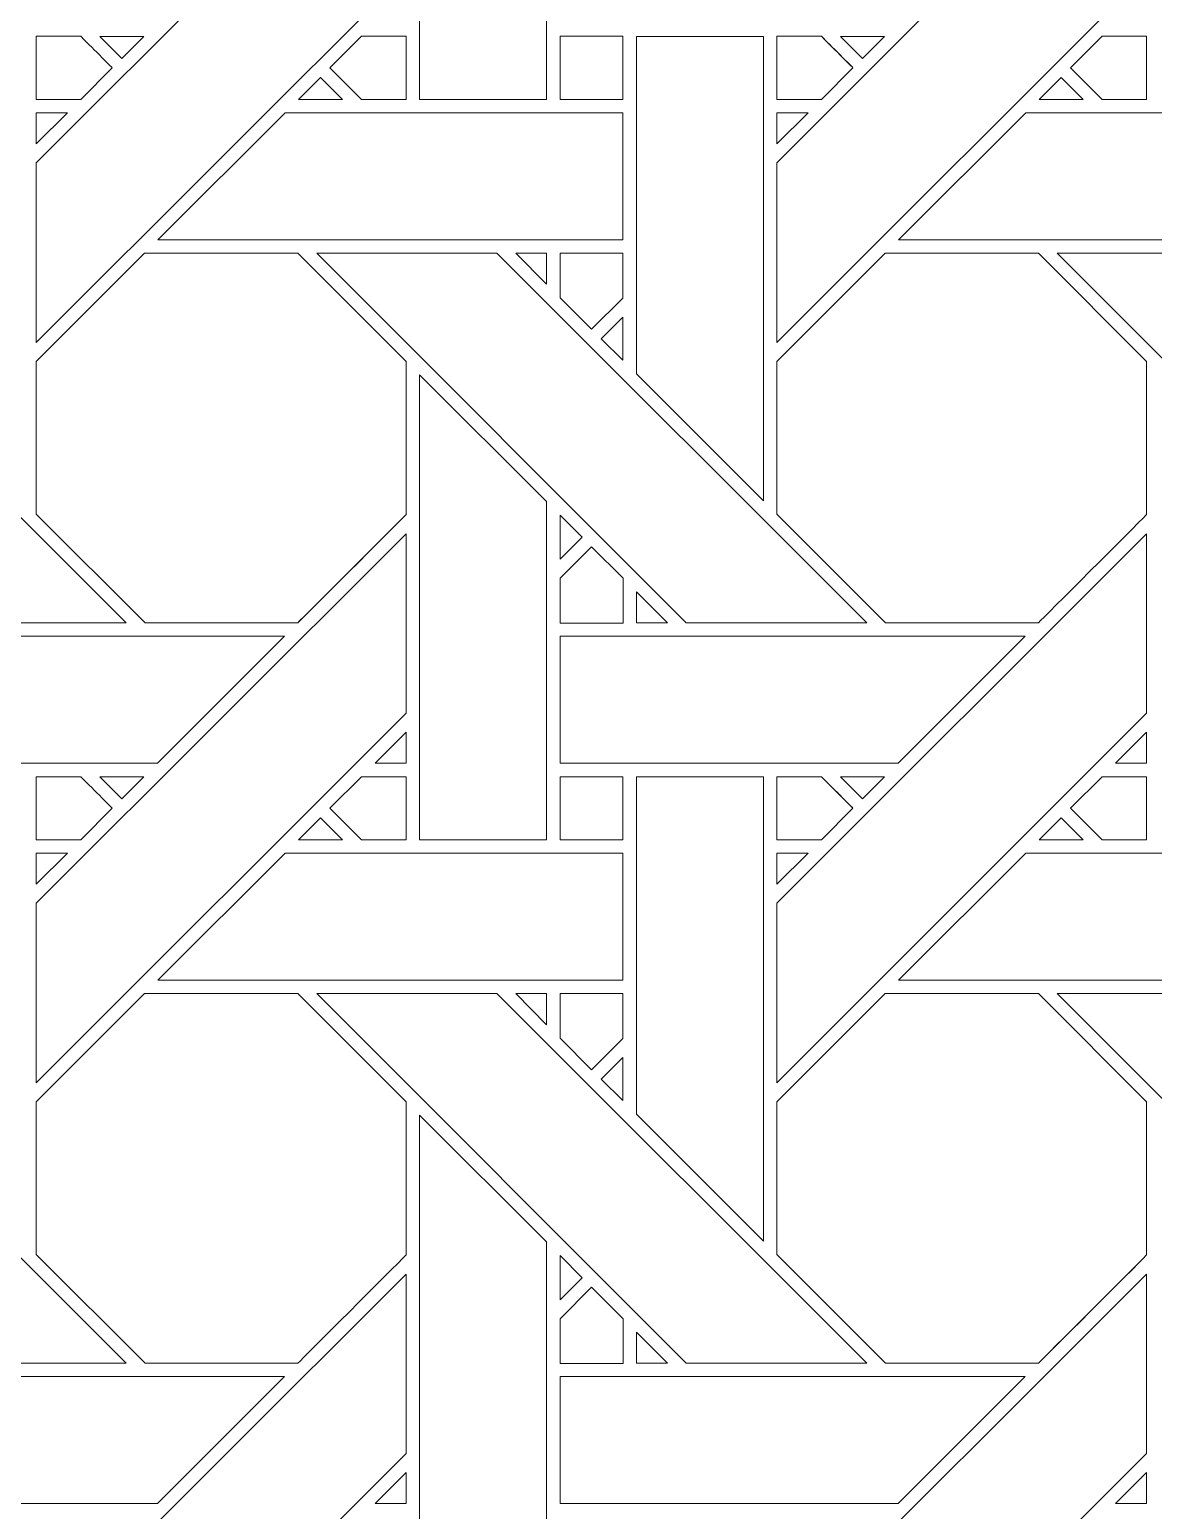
# Model space of a CAD drawing. Header units: inches. Extents: x 7.38 to 17.38, y 5.09 to 13.09.
# Drawn here: x 13.561 to 15, y 9.144 to 11.041 of the extents above; entities that cross this region are included whole.
import ezdxf

# ---------------------------------------------------------------- set-up
doc = ezdxf.new("R2010")
doc.units = ezdxf.units.IN
doc.header["$MEASUREMENT"] = 0
doc.layers.add('Design', color=7, linetype='Continuous', lineweight=0)

msp = doc.modelspace()

# ---------------------------------------------------------------- linework, layer by layer
at = {"layer": 'Design'}
for points, knots in [([(7.3829, 13.0948), (7.3829, 13.0948), (7.3829, 5.0948), (7.3829, 5.0948), (7.3829, 5.0948), (17.3829, 5.0948), (17.3829, 5.0948), (17.3829, 5.0948), (17.3829, 13.0948), (17.3829, 13.0948), (17.3829, 13.0948), (7.3829, 13.0948), (7.3829, 13.0948)], [0, 0, 0, 0, 1, 1, 1, 2, 2, 2, 3, 3, 3, 4, 4, 4, 4]), ([(7.8596, 12.6686), (7.8596, 12.6686), (7.8596, 5.5209), (7.8596, 5.5209), (7.8596, 5.5209), (16.9061, 5.5209), (16.9061, 5.5209), (16.9061, 5.5209), (16.9061, 12.6686), (16.9061, 12.6686), (16.9061, 12.6686), (7.8596, 12.6686), (7.8596, 12.6686)], [0, 0, 0, 0, 1, 1, 1, 2, 2, 2, 3, 3, 3, 4, 4, 4, 4]), ([(14.0599, 10.9519), (14.0599, 10.9519), (14.0599, 11.5477), (14.0599, 11.5477), (14.0599, 11.5477), (14.2227, 11.3856), (14.2227, 11.3856), (14.2227, 11.3856), (14.2227, 10.9519), (14.2227, 10.9519), (14.2227, 10.9519), (14.0599, 10.9519), (14.0599, 10.9519)], [0, 0, 0, 0, 1, 1, 1, 2, 2, 2, 3, 3, 3, 4, 4, 4, 4]), ([(14.0428, 11.1141), (14.0428, 11.1141), (13.5691, 10.6404), (13.5691, 10.6404), (13.5691, 10.6404), (13.5691, 10.8705), (13.5691, 10.8705), (13.5691, 10.8705), (14.0428, 11.3441), (14.0428, 11.3441), (14.0428, 11.3441), (14.0428, 11.1141), (14.0428, 11.1141)], [0, 0, 0, 0, 1, 1, 1, 2, 2, 2, 3, 3, 3, 4, 4, 4, 4]), ([(14.9915, 11.1141), (14.9915, 11.1141), (14.5179, 10.6404), (14.5179, 10.6404), (14.5179, 10.6404), (14.5179, 10.8705), (14.5179, 10.8705), (14.5179, 10.8705), (14.9915, 11.3441), (14.9915, 11.3441), (14.9915, 11.3441), (14.9915, 11.1141), (14.9915, 11.1141)], [0, 0, 0, 0, 1, 1, 1, 2, 2, 2, 3, 3, 3, 4, 4, 4, 4]), ([(13.6262, 11.0327), (13.6313, 11.0276), (13.6621, 10.9967), (13.6665, 10.9923), (13.6665, 10.9923), (13.6261, 10.9519), (13.6261, 10.9519), (13.6261, 10.9519), (13.5691, 10.9519), (13.5691, 10.9519), (13.5691, 10.9519), (13.5691, 11.0327), (13.5691, 11.0327), (13.5691, 11.0327), (13.6262, 11.0327), (13.6262, 11.0327)], [0, 0, 0, 0, 1, 1, 1, 2, 2, 2, 3, 3, 3, 4, 4, 4, 5, 5, 5, 5]), ([(13.6665, 10.9923), (13.6665, 10.9923), (13.6261, 10.9519), (13.6261, 10.9519), (13.6261, 10.9519), (13.5691, 10.9519), (13.5691, 10.9519), (13.5691, 10.9519), (13.5691, 11.0327), (13.5691, 11.0327), (13.5691, 11.0327), (13.6262, 11.0327), (13.6262, 11.0327), (13.6313, 11.0276), (13.6621, 10.9967), (13.6665, 10.9923)], [0, 0, 0, 0, 1, 1, 1, 2, 2, 2, 3, 3, 3, 4, 4, 4, 5, 5, 5, 5]), ([(13.6505, 11.0326), (13.6505, 11.0326), (13.707, 11.0326), (13.707, 11.0326), (13.707, 11.0326), (13.6787, 11.0045), (13.6787, 11.0045), (13.6787, 11.0045), (13.6505, 11.0326), (13.6505, 11.0326)], [0, 0, 0, 0, 1, 1, 1, 2, 2, 2, 3, 3, 3, 3]), ([(13.9857, 10.9519), (13.9857, 10.9519), (13.9453, 10.9923), (13.9453, 10.9923), (13.9453, 10.9923), (13.9858, 11.0327), (13.9858, 11.0327), (13.9858, 11.0327), (14.0428, 11.0327), (14.0428, 11.0327), (14.0428, 11.0327), (14.0428, 10.9519), (14.0428, 10.9519), (14.0428, 10.9519), (13.9857, 10.9519), (13.9857, 10.9519)], [0, 0, 0, 0, 1, 1, 1, 2, 2, 2, 3, 3, 3, 4, 4, 4, 5, 5, 5, 5]), ([(14.0428, 10.9519), (14.0428, 10.9519), (13.9857, 10.9519), (13.9857, 10.9519), (13.9857, 10.9519), (13.9453, 10.9923), (13.9453, 10.9923), (13.9453, 10.9923), (13.9858, 11.0327), (13.9858, 11.0327), (13.9858, 11.0327), (14.0428, 11.0327), (14.0428, 11.0327), (14.0428, 11.0327), (14.0428, 10.9519), (14.0428, 10.9519)], [0, 0, 0, 0, 1, 1, 1, 2, 2, 2, 3, 3, 3, 4, 4, 4, 5, 5, 5, 5]), ([(14.24, 11.0327), (14.24, 11.0327), (14.3203, 11.0327), (14.3203, 11.0327), (14.3203, 11.0327), (14.3203, 10.9519), (14.3203, 10.9519), (14.3203, 10.9519), (14.24, 10.9519), (14.24, 10.9519), (14.24, 10.9519), (14.24, 11.0327), (14.24, 11.0327)], [0, 0, 0, 0, 1, 1, 1, 2, 2, 2, 3, 3, 3, 4, 4, 4, 4]), ([(14.24, 10.9519), (14.24, 10.9519), (14.24, 11.0327), (14.24, 11.0327), (14.24, 11.0327), (14.3203, 11.0327), (14.3203, 11.0327), (14.3203, 11.0327), (14.3203, 10.9519), (14.3203, 10.9519), (14.3203, 10.9519), (14.24, 10.9519), (14.24, 10.9519)], [0, 0, 0, 0, 1, 1, 1, 2, 2, 2, 3, 3, 3, 4, 4, 4, 4]), ([(14.3378, 10.6004), (14.3378, 10.6004), (14.3378, 11.0326), (14.3378, 11.0326), (14.3378, 11.0326), (14.5007, 11.0326), (14.5007, 11.0326), (14.5007, 11.0326), (14.5007, 10.4375), (14.5007, 10.4375), (14.5007, 10.4375), (14.3378, 10.6004), (14.3378, 10.6004)], [0, 0, 0, 0, 1, 1, 1, 2, 2, 2, 3, 3, 3, 4, 4, 4, 4]), ([(14.5749, 11.0327), (14.5801, 11.0276), (14.6108, 10.9967), (14.6153, 10.9923), (14.6153, 10.9923), (14.5748, 10.9519), (14.5748, 10.9519), (14.5748, 10.9519), (14.5179, 10.9519), (14.5179, 10.9519), (14.5179, 10.9519), (14.5179, 11.0327), (14.5179, 11.0327), (14.5179, 11.0327), (14.5749, 11.0327), (14.5749, 11.0327)], [0, 0, 0, 0, 1, 1, 1, 2, 2, 2, 3, 3, 3, 4, 4, 4, 5, 5, 5, 5]), ([(14.6153, 10.9923), (14.6153, 10.9923), (14.5748, 10.9519), (14.5748, 10.9519), (14.5748, 10.9519), (14.5179, 10.9519), (14.5179, 10.9519), (14.5179, 10.9519), (14.5179, 11.0327), (14.5179, 11.0327), (14.5179, 11.0327), (14.5749, 11.0327), (14.5749, 11.0327), (14.58, 11.0277), (14.6107, 10.9969), (14.6153, 10.9923)], [0, 0, 0, 0, 1, 1, 1, 2, 2, 2, 3, 3, 3, 4, 4, 4, 5, 5, 5, 5]), ([(14.5993, 11.0326), (14.5993, 11.0326), (14.6557, 11.0326), (14.6557, 11.0326), (14.6557, 11.0326), (14.6275, 11.0045), (14.6275, 11.0045), (14.6275, 11.0045), (14.5993, 11.0326), (14.5993, 11.0326)], [0, 0, 0, 0, 1, 1, 1, 2, 2, 2, 3, 3, 3, 3]), ([(14.9344, 10.9519), (14.9344, 10.9519), (14.8941, 10.9923), (14.8941, 10.9923), (14.8941, 10.9923), (14.9345, 11.0327), (14.9345, 11.0327), (14.9345, 11.0327), (14.9915, 11.0327), (14.9915, 11.0327), (14.9915, 11.0327), (14.9915, 10.9519), (14.9915, 10.9519), (14.9915, 10.9519), (14.9344, 10.9519), (14.9344, 10.9519)], [0, 0, 0, 0, 1, 1, 1, 2, 2, 2, 3, 3, 3, 4, 4, 4, 5, 5, 5, 5]), ([(14.9915, 10.9519), (14.9915, 10.9519), (14.9344, 10.9519), (14.9344, 10.9519), (14.9344, 10.9519), (14.8941, 10.9923), (14.8941, 10.9923), (14.8941, 10.9923), (14.9345, 11.0327), (14.9345, 11.0327), (14.9345, 11.0327), (14.9915, 11.0327), (14.9915, 11.0327), (14.9915, 11.0327), (14.9915, 10.9519), (14.9915, 10.9519)], [0, 0, 0, 0, 1, 1, 1, 2, 2, 2, 3, 3, 3, 4, 4, 4, 5, 5, 5, 5]), ([(13.905, 10.9519), (13.905, 10.9519), (13.9332, 10.9801), (13.9332, 10.9801), (13.9332, 10.9801), (13.9615, 10.9519), (13.9615, 10.9519), (13.9615, 10.9519), (13.905, 10.9519), (13.905, 10.9519)], [0, 0, 0, 0, 1, 1, 1, 2, 2, 2, 3, 3, 3, 3]), ([(14.8537, 10.9519), (14.8537, 10.9519), (14.8819, 10.9801), (14.8819, 10.9801), (14.8819, 10.9801), (14.9102, 10.9519), (14.9102, 10.9519), (14.9102, 10.9519), (14.8537, 10.9519), (14.8537, 10.9519)], [0, 0, 0, 0, 1, 1, 1, 2, 2, 2, 3, 3, 3, 3]), ([(13.609, 10.9347), (13.609, 10.9347), (13.5691, 10.8949), (13.5691, 10.8949), (13.5691, 10.8949), (13.5691, 10.9347), (13.5691, 10.9347), (13.5691, 10.9347), (13.609, 10.9347), (13.609, 10.9347)], [0, 0, 0, 0, 1, 1, 1, 2, 2, 2, 3, 3, 3, 3]), ([(14.3203, 10.9347), (14.3203, 10.9347), (14.3203, 10.7719), (14.3203, 10.7719), (14.3203, 10.7719), (13.725, 10.7719), (13.725, 10.7719), (13.725, 10.7719), (13.8878, 10.9347), (13.8878, 10.9347), (13.8878, 10.9347), (14.3203, 10.9347), (14.3203, 10.9347)], [0, 0, 0, 0, 1, 1, 1, 2, 2, 2, 3, 3, 3, 4, 4, 4, 4]), ([(14.5577, 10.9347), (14.5577, 10.9347), (14.5179, 10.8949), (14.5179, 10.8949), (14.5179, 10.8949), (14.5179, 10.9347), (14.5179, 10.9347), (14.5179, 10.9347), (14.5577, 10.9347), (14.5577, 10.9347)], [0, 0, 0, 0, 1, 1, 1, 2, 2, 2, 3, 3, 3, 3]), ([(15.269, 10.9347), (15.269, 10.9347), (15.269, 10.7719), (15.269, 10.7719), (15.269, 10.7719), (14.6737, 10.7719), (14.6737, 10.7719), (14.6737, 10.7719), (14.8365, 10.9347), (14.8365, 10.9347), (14.8365, 10.9347), (15.269, 10.9347), (15.269, 10.9347)], [0, 0, 0, 0, 1, 1, 1, 2, 2, 2, 3, 3, 3, 4, 4, 4, 4]), ([(13.6841, 10.2811), (13.6841, 10.2811), (13.4531, 10.2811), (13.4531, 10.2811), (13.4531, 10.2811), (12.9795, 10.7548), (12.9795, 10.7548), (12.9795, 10.7548), (13.2105, 10.7548), (13.2105, 10.7548), (13.2105, 10.7548), (13.6841, 10.2811), (13.6841, 10.2811)], [0, 0, 0, 0, 1, 1, 1, 2, 2, 2, 3, 3, 3, 4, 4, 4, 4]), ([(13.7078, 10.7548), (13.7078, 10.7548), (13.904, 10.7548), (13.904, 10.7548), (13.904, 10.7548), (14.0428, 10.6161), (14.0428, 10.6161), (14.0428, 10.6161), (14.0428, 10.4199), (14.0428, 10.4199), (14.025, 10.4019), (13.9131, 10.2902), (13.9041, 10.2812), (13.9041, 10.2812), (13.7084, 10.2812), (13.7084, 10.2812), (13.7084, 10.2812), (13.5691, 10.4204), (13.5691, 10.4204), (13.5691, 10.4204), (13.5691, 10.6161), (13.5691, 10.6161), (13.5691, 10.6161), (13.7078, 10.7548), (13.7078, 10.7548)], [0, 0, 0, 0, 1, 1, 1, 2, 2, 2, 3, 3, 3, 4, 4, 4, 5, 5, 5, 6, 6, 6, 7, 7, 7, 8, 8, 8, 8]), ([(14.0428, 10.6161), (14.0428, 10.6161), (14.0428, 10.4199), (14.0428, 10.4199), (14.0246, 10.4015), (13.9128, 10.2899), (13.9041, 10.2812), (13.9041, 10.2812), (13.7084, 10.2812), (13.7084, 10.2812), (13.7084, 10.2812), (13.5691, 10.4204), (13.5691, 10.4204), (13.5691, 10.4204), (13.5691, 10.6161), (13.5691, 10.6161), (13.5691, 10.6161), (13.7078, 10.7548), (13.7078, 10.7548), (13.7078, 10.7548), (13.904, 10.7548), (13.904, 10.7548), (13.904, 10.7548), (14.0428, 10.6161), (14.0428, 10.6161)], [0, 0, 0, 0, 1, 1, 1, 2, 2, 2, 3, 3, 3, 4, 4, 4, 5, 5, 5, 6, 6, 6, 7, 7, 7, 8, 8, 8, 8]), ([(14.6329, 10.2811), (14.6329, 10.2811), (14.4018, 10.2811), (14.4018, 10.2811), (14.4018, 10.2811), (13.9283, 10.7548), (13.9283, 10.7548), (13.9283, 10.7548), (14.1592, 10.7548), (14.1592, 10.7548), (14.1592, 10.7548), (14.6329, 10.2811), (14.6329, 10.2811)], [0, 0, 0, 0, 1, 1, 1, 2, 2, 2, 3, 3, 3, 4, 4, 4, 4]), ([(14.1833, 10.7548), (14.1833, 10.7548), (14.2228, 10.7548), (14.2228, 10.7548), (14.2228, 10.7548), (14.2228, 10.715), (14.2228, 10.715), (14.2228, 10.715), (14.1833, 10.7548), (14.1833, 10.7548)], [0, 0, 0, 0, 1, 1, 1, 2, 2, 2, 3, 3, 3, 3]), ([(14.3203, 10.7548), (14.3203, 10.7548), (14.3203, 10.6972), (14.3203, 10.6972), (14.3203, 10.6972), (14.2803, 10.6573), (14.2803, 10.6573), (14.2803, 10.6573), (14.24, 10.6976), (14.24, 10.6976), (14.24, 10.6976), (14.24, 10.7548), (14.24, 10.7548), (14.24, 10.7548), (14.3203, 10.7548), (14.3203, 10.7548)], [0, 0, 0, 0, 1, 1, 1, 2, 2, 2, 3, 3, 3, 4, 4, 4, 5, 5, 5, 5]), ([(14.2803, 10.6573), (14.2803, 10.6573), (14.24, 10.6976), (14.24, 10.6976), (14.24, 10.6976), (14.24, 10.7548), (14.24, 10.7548), (14.24, 10.7548), (14.3203, 10.7548), (14.3203, 10.7548), (14.3203, 10.7548), (14.3203, 10.6972), (14.3203, 10.6972), (14.3203, 10.6972), (14.2803, 10.6573), (14.2803, 10.6573)], [0, 0, 0, 0, 1, 1, 1, 2, 2, 2, 3, 3, 3, 4, 4, 4, 5, 5, 5, 5]), ([(14.6566, 10.7548), (14.6566, 10.7548), (14.8528, 10.7548), (14.8528, 10.7548), (14.8528, 10.7548), (14.9915, 10.6161), (14.9915, 10.6161), (14.9915, 10.6161), (14.9915, 10.4199), (14.9915, 10.4199), (14.9737, 10.4019), (14.8618, 10.2902), (14.8528, 10.2812), (14.8528, 10.2812), (14.6571, 10.2812), (14.6571, 10.2812), (14.6571, 10.2812), (14.5179, 10.4204), (14.5179, 10.4204), (14.5179, 10.4204), (14.5179, 10.6161), (14.5179, 10.6161), (14.5179, 10.6161), (14.6566, 10.7548), (14.6566, 10.7548)], [0, 0, 0, 0, 1, 1, 1, 2, 2, 2, 3, 3, 3, 4, 4, 4, 5, 5, 5, 6, 6, 6, 7, 7, 7, 8, 8, 8, 8]), ([(14.9915, 10.4199), (14.9737, 10.4019), (14.8618, 10.2902), (14.8528, 10.2812), (14.8528, 10.2812), (14.6571, 10.2812), (14.6571, 10.2812), (14.6571, 10.2812), (14.5179, 10.4204), (14.5179, 10.4204), (14.5179, 10.4204), (14.5179, 10.6161), (14.5179, 10.6161), (14.5179, 10.6161), (14.6566, 10.7548), (14.6566, 10.7548), (14.6566, 10.7548), (14.8528, 10.7548), (14.8528, 10.7548), (14.8528, 10.7548), (14.9915, 10.6161), (14.9915, 10.6161), (14.9915, 10.6161), (14.9915, 10.4199), (14.9915, 10.4199)], [0, 0, 0, 0, 1, 1, 1, 2, 2, 2, 3, 3, 3, 4, 4, 4, 5, 5, 5, 6, 6, 6, 7, 7, 7, 8, 8, 8, 8]), ([(15.3506, 10.2811), (15.3506, 10.2811), (14.877, 10.7548), (14.877, 10.7548), (14.877, 10.7548), (15.1079, 10.7548), (15.1079, 10.7548), (15.1079, 10.7548), (15.5816, 10.2811), (15.5816, 10.2811), (15.5816, 10.2811), (15.3506, 10.2811), (15.3506, 10.2811)], [0, 0, 0, 0, 1, 1, 1, 2, 2, 2, 3, 3, 3, 4, 4, 4, 4]), ([(14.3203, 10.6729), (14.3203, 10.6729), (14.3203, 10.6178), (14.3203, 10.6178), (14.3203, 10.6178), (14.2925, 10.6452), (14.2925, 10.6452), (14.2925, 10.6452), (14.3203, 10.6729), (14.3203, 10.6729)], [0, 0, 0, 0, 1, 1, 1, 2, 2, 2, 3, 3, 3, 3]), ([(14.0599, 10.0031), (14.0599, 10.0031), (14.0599, 10.599), (14.0599, 10.599), (14.0599, 10.599), (14.2227, 10.4368), (14.2227, 10.4368), (14.2227, 10.4368), (14.2227, 10.0031), (14.2227, 10.0031), (14.2227, 10.0031), (14.0599, 10.0031), (14.0599, 10.0031)], [0, 0, 0, 0, 1, 1, 1, 2, 2, 2, 3, 3, 3, 4, 4, 4, 4]), ([(14.24, 10.3626), (14.24, 10.3626), (14.24, 10.4193), (14.24, 10.4193), (14.24, 10.4193), (14.2682, 10.3908), (14.2682, 10.3908), (14.2682, 10.3908), (14.24, 10.3626), (14.24, 10.3626)], [0, 0, 0, 0, 1, 1, 1, 2, 2, 2, 3, 3, 3, 3]), ([(14.0428, 10.1654), (14.0428, 10.1654), (13.5691, 9.6917), (13.5691, 9.6917), (13.5691, 9.6917), (13.5691, 9.9218), (13.5691, 9.9218), (13.5691, 9.9218), (14.0428, 10.3954), (14.0428, 10.3954), (14.0428, 10.3954), (14.0428, 10.1654), (14.0428, 10.1654)], [0, 0, 0, 0, 1, 1, 1, 2, 2, 2, 3, 3, 3, 4, 4, 4, 4]), ([(14.5179, 9.6917), (14.5179, 9.6917), (14.5179, 9.9218), (14.5179, 9.9218), (14.5179, 9.9218), (14.9915, 10.3954), (14.9915, 10.3954), (14.9915, 10.3954), (14.9915, 10.1654), (14.9915, 10.1654), (14.9915, 10.1654), (14.5179, 9.6917), (14.5179, 9.6917)], [0, 0, 0, 0, 1, 1, 1, 2, 2, 2, 3, 3, 3, 4, 4, 4, 4]), ([(14.24, 10.2809), (14.24, 10.2809), (14.24, 10.3382), (14.24, 10.3382), (14.24, 10.3382), (14.2803, 10.3785), (14.2803, 10.3785), (14.2803, 10.3785), (14.3207, 10.3382), (14.3207, 10.3382), (14.3207, 10.3382), (14.3207, 10.2809), (14.3207, 10.2809), (14.3207, 10.2809), (14.24, 10.2809), (14.24, 10.2809)], [0, 0, 0, 0, 1, 1, 1, 2, 2, 2, 3, 3, 3, 4, 4, 4, 5, 5, 5, 5]), ([(14.2803, 10.3785), (14.2803, 10.3785), (14.3207, 10.3382), (14.3207, 10.3382), (14.3207, 10.3382), (14.3207, 10.2809), (14.3207, 10.2809), (14.3207, 10.2809), (14.24, 10.2809), (14.24, 10.2809), (14.24, 10.2809), (14.24, 10.3382), (14.24, 10.3382), (14.24, 10.3382), (14.2803, 10.3785), (14.2803, 10.3785)], [0, 0, 0, 0, 1, 1, 1, 2, 2, 2, 3, 3, 3, 4, 4, 4, 5, 5, 5, 5]), ([(14.3379, 10.2811), (14.3379, 10.2811), (14.3379, 10.3209), (14.3379, 10.3209), (14.3379, 10.3209), (14.3776, 10.2811), (14.3776, 10.2811), (14.3776, 10.2811), (14.3379, 10.2811), (14.3379, 10.2811)], [0, 0, 0, 0, 1, 1, 1, 2, 2, 2, 3, 3, 3, 3]), ([(13.887, 10.2639), (13.887, 10.2639), (13.7242, 10.1012), (13.7242, 10.1012), (13.7242, 10.1012), (13.2913, 10.1012), (13.2913, 10.1012), (13.2913, 10.1012), (13.2913, 10.2639), (13.2913, 10.2639), (13.2913, 10.2639), (13.887, 10.2639), (13.887, 10.2639)], [0, 0, 0, 0, 1, 1, 1, 2, 2, 2, 3, 3, 3, 4, 4, 4, 4]), ([(14.673, 10.1012), (14.673, 10.1012), (14.24, 10.1012), (14.24, 10.1012), (14.24, 10.1012), (14.24, 10.2639), (14.24, 10.2639), (14.24, 10.2639), (14.8357, 10.2639), (14.8357, 10.2639), (14.8357, 10.2639), (14.673, 10.1012), (14.673, 10.1012)], [0, 0, 0, 0, 1, 1, 1, 2, 2, 2, 3, 3, 3, 4, 4, 4, 4]), ([(14.003, 10.1012), (14.003, 10.1012), (14.0428, 10.141), (14.0428, 10.141), (14.0428, 10.141), (14.0428, 10.1012), (14.0428, 10.1012), (14.0428, 10.1012), (14.003, 10.1012), (14.003, 10.1012)], [0, 0, 0, 0, 1, 1, 1, 2, 2, 2, 3, 3, 3, 3]), ([(14.9915, 10.141), (14.9915, 10.141), (14.9915, 10.1012), (14.9915, 10.1012), (14.9915, 10.1012), (14.9517, 10.1012), (14.9517, 10.1012), (14.9517, 10.1012), (14.9915, 10.141), (14.9915, 10.141)], [0, 0, 0, 0, 1, 1, 1, 2, 2, 2, 3, 3, 3, 3]), ([(13.6262, 10.0839), (13.6313, 10.0788), (13.6621, 10.048), (13.6665, 10.0436), (13.6665, 10.0436), (13.6261, 10.0032), (13.6261, 10.0032), (13.6261, 10.0032), (13.5691, 10.0032), (13.5691, 10.0032), (13.5691, 10.0032), (13.5691, 10.0839), (13.5691, 10.0839), (13.5691, 10.0839), (13.6262, 10.0839), (13.6262, 10.0839)], [0, 0, 0, 0, 1, 1, 1, 2, 2, 2, 3, 3, 3, 4, 4, 4, 5, 5, 5, 5]), ([(13.6665, 10.0436), (13.6665, 10.0436), (13.6261, 10.0032), (13.6261, 10.0032), (13.6261, 10.0032), (13.5691, 10.0032), (13.5691, 10.0032), (13.5691, 10.0032), (13.5691, 10.0839), (13.5691, 10.0839), (13.5691, 10.0839), (13.6262, 10.0839), (13.6262, 10.0839), (13.6313, 10.0788), (13.6621, 10.048), (13.6665, 10.0436)], [0, 0, 0, 0, 1, 1, 1, 2, 2, 2, 3, 3, 3, 4, 4, 4, 5, 5, 5, 5]), ([(13.6505, 10.0839), (13.6505, 10.0839), (13.707, 10.0839), (13.707, 10.0839), (13.707, 10.0839), (13.6787, 10.0557), (13.6787, 10.0557), (13.6787, 10.0557), (13.6505, 10.0839), (13.6505, 10.0839)], [0, 0, 0, 0, 1, 1, 1, 2, 2, 2, 3, 3, 3, 3]), ([(13.9857, 10.0031), (13.9857, 10.0031), (13.9453, 10.0435), (13.9453, 10.0435), (13.9453, 10.0435), (13.9858, 10.084), (13.9858, 10.084), (13.9858, 10.084), (14.0428, 10.084), (14.0428, 10.084), (14.0428, 10.084), (14.0428, 10.0031), (14.0428, 10.0031), (14.0428, 10.0031), (13.9857, 10.0031), (13.9857, 10.0031)], [0, 0, 0, 0, 1, 1, 1, 2, 2, 2, 3, 3, 3, 4, 4, 4, 5, 5, 5, 5]), ([(14.0428, 10.0031), (14.0428, 10.0031), (13.9857, 10.0031), (13.9857, 10.0031), (13.9857, 10.0031), (13.9453, 10.0435), (13.9453, 10.0435), (13.9453, 10.0435), (13.9858, 10.084), (13.9858, 10.084), (13.9858, 10.084), (14.0428, 10.084), (14.0428, 10.084), (14.0428, 10.084), (14.0428, 10.0031), (14.0428, 10.0031)], [0, 0, 0, 0, 1, 1, 1, 2, 2, 2, 3, 3, 3, 4, 4, 4, 5, 5, 5, 5]), ([(14.24, 10.0839), (14.24, 10.0839), (14.3203, 10.0839), (14.3203, 10.0839), (14.3203, 10.0839), (14.3203, 10.0031), (14.3203, 10.0031), (14.3203, 10.0031), (14.24, 10.0031), (14.24, 10.0031), (14.24, 10.0031), (14.24, 10.0839), (14.24, 10.0839)], [0, 0, 0, 0, 1, 1, 1, 2, 2, 2, 3, 3, 3, 4, 4, 4, 4]), ([(14.24, 10.0031), (14.24, 10.0031), (14.24, 10.0839), (14.24, 10.0839), (14.24, 10.0839), (14.3203, 10.0839), (14.3203, 10.0839), (14.3203, 10.0839), (14.3203, 10.0031), (14.3203, 10.0031), (14.3203, 10.0031), (14.24, 10.0031), (14.24, 10.0031)], [0, 0, 0, 0, 1, 1, 1, 2, 2, 2, 3, 3, 3, 4, 4, 4, 4]), ([(14.3378, 9.6517), (14.3378, 9.6517), (14.3378, 10.0839), (14.3378, 10.0839), (14.3378, 10.0839), (14.5007, 10.0839), (14.5007, 10.0839), (14.5007, 10.0839), (14.5007, 9.4888), (14.5007, 9.4888), (14.5007, 9.4888), (14.3378, 9.6517), (14.3378, 9.6517)], [0, 0, 0, 0, 1, 1, 1, 2, 2, 2, 3, 3, 3, 4, 4, 4, 4]), ([(14.5749, 10.0839), (14.5801, 10.0788), (14.6108, 10.048), (14.6153, 10.0436), (14.6153, 10.0436), (14.5748, 10.0032), (14.5748, 10.0032), (14.5748, 10.0032), (14.5179, 10.0032), (14.5179, 10.0032), (14.5179, 10.0032), (14.5179, 10.0839), (14.5179, 10.0839), (14.5179, 10.0839), (14.5749, 10.0839), (14.5749, 10.0839)], [0, 0, 0, 0, 1, 1, 1, 2, 2, 2, 3, 3, 3, 4, 4, 4, 5, 5, 5, 5]), ([(14.6153, 10.0436), (14.6153, 10.0436), (14.5748, 10.0032), (14.5748, 10.0032), (14.5748, 10.0032), (14.5179, 10.0032), (14.5179, 10.0032), (14.5179, 10.0032), (14.5179, 10.0839), (14.5179, 10.0839), (14.5179, 10.0839), (14.5749, 10.0839), (14.5749, 10.0839), (14.58, 10.0789), (14.6107, 10.0481), (14.6153, 10.0436)], [0, 0, 0, 0, 1, 1, 1, 2, 2, 2, 3, 3, 3, 4, 4, 4, 5, 5, 5, 5]), ([(14.5993, 10.0839), (14.5993, 10.0839), (14.6557, 10.0839), (14.6557, 10.0839), (14.6557, 10.0839), (14.6275, 10.0557), (14.6275, 10.0557), (14.6275, 10.0557), (14.5993, 10.0839), (14.5993, 10.0839)], [0, 0, 0, 0, 1, 1, 1, 2, 2, 2, 3, 3, 3, 3]), ([(14.9344, 10.0031), (14.9344, 10.0031), (14.8941, 10.0435), (14.8941, 10.0435), (14.8941, 10.0435), (14.9345, 10.084), (14.9345, 10.084), (14.9345, 10.084), (14.9915, 10.084), (14.9915, 10.084), (14.9915, 10.084), (14.9915, 10.0031), (14.9915, 10.0031), (14.9915, 10.0031), (14.9344, 10.0031), (14.9344, 10.0031)], [0, 0, 0, 0, 1, 1, 1, 2, 2, 2, 3, 3, 3, 4, 4, 4, 5, 5, 5, 5]), ([(14.9915, 10.0031), (14.9915, 10.0031), (14.9344, 10.0031), (14.9344, 10.0031), (14.9344, 10.0031), (14.8941, 10.0435), (14.8941, 10.0435), (14.8941, 10.0435), (14.9345, 10.084), (14.9345, 10.084), (14.9345, 10.084), (14.9915, 10.084), (14.9915, 10.084), (14.9915, 10.084), (14.9915, 10.0031), (14.9915, 10.0031)], [0, 0, 0, 0, 1, 1, 1, 2, 2, 2, 3, 3, 3, 4, 4, 4, 5, 5, 5, 5]), ([(13.905, 10.0031), (13.905, 10.0031), (13.9332, 10.0314), (13.9332, 10.0314), (13.9332, 10.0314), (13.9615, 10.0031), (13.9615, 10.0031), (13.9615, 10.0031), (13.905, 10.0031), (13.905, 10.0031)], [0, 0, 0, 0, 1, 1, 1, 2, 2, 2, 3, 3, 3, 3]), ([(14.8819, 10.0314), (14.8819, 10.0314), (14.9102, 10.0031), (14.9102, 10.0031), (14.9102, 10.0031), (14.8537, 10.0031), (14.8537, 10.0031), (14.8537, 10.0031), (14.8819, 10.0314), (14.8819, 10.0314)], [0, 0, 0, 0, 1, 1, 1, 2, 2, 2, 3, 3, 3, 3]), ([(13.609, 9.986), (13.609, 9.986), (13.5691, 9.9462), (13.5691, 9.9462), (13.5691, 9.9462), (13.5691, 9.986), (13.5691, 9.986), (13.5691, 9.986), (13.609, 9.986), (13.609, 9.986)], [0, 0, 0, 0, 1, 1, 1, 2, 2, 2, 3, 3, 3, 3]), ([(14.3203, 9.986), (14.3203, 9.986), (14.3203, 9.8232), (14.3203, 9.8232), (14.3203, 9.8232), (13.725, 9.8232), (13.725, 9.8232), (13.725, 9.8232), (13.8878, 9.986), (13.8878, 9.986), (13.8878, 9.986), (14.3203, 9.986), (14.3203, 9.986)], [0, 0, 0, 0, 1, 1, 1, 2, 2, 2, 3, 3, 3, 4, 4, 4, 4]), ([(14.5577, 9.986), (14.5577, 9.986), (14.5179, 9.9462), (14.5179, 9.9462), (14.5179, 9.9462), (14.5179, 9.986), (14.5179, 9.986), (14.5179, 9.986), (14.5577, 9.986), (14.5577, 9.986)], [0, 0, 0, 0, 1, 1, 1, 2, 2, 2, 3, 3, 3, 3]), ([(15.269, 9.986), (15.269, 9.986), (15.269, 9.8232), (15.269, 9.8232), (15.269, 9.8232), (14.6737, 9.8232), (14.6737, 9.8232), (14.6737, 9.8232), (14.8365, 9.986), (14.8365, 9.986), (14.8365, 9.986), (15.269, 9.986), (15.269, 9.986)], [0, 0, 0, 0, 1, 1, 1, 2, 2, 2, 3, 3, 3, 4, 4, 4, 4]), ([(13.6841, 9.3324), (13.6841, 9.3324), (13.4531, 9.3324), (13.4531, 9.3324), (13.4531, 9.3324), (12.9795, 9.8061), (12.9795, 9.8061), (12.9795, 9.8061), (13.2105, 9.8061), (13.2105, 9.8061), (13.2105, 9.8061), (13.6841, 9.3324), (13.6841, 9.3324)], [0, 0, 0, 0, 1, 1, 1, 2, 2, 2, 3, 3, 3, 4, 4, 4, 4]), ([(13.7078, 9.8061), (13.7078, 9.8061), (13.904, 9.8061), (13.904, 9.8061), (13.904, 9.8061), (14.0428, 9.6673), (14.0428, 9.6673), (14.0428, 9.6673), (14.0428, 9.4711), (14.0428, 9.4711), (14.025, 9.4532), (13.9131, 9.3414), (13.9041, 9.3324), (13.9041, 9.3324), (13.7084, 9.3324), (13.7084, 9.3324), (13.7084, 9.3324), (13.5691, 9.4717), (13.5691, 9.4717), (13.5691, 9.4717), (13.5691, 9.6673), (13.5691, 9.6673), (13.5691, 9.6673), (13.7078, 9.8061), (13.7078, 9.8061)], [0, 0, 0, 0, 1, 1, 1, 2, 2, 2, 3, 3, 3, 4, 4, 4, 5, 5, 5, 6, 6, 6, 7, 7, 7, 8, 8, 8, 8]), ([(14.0428, 9.4711), (14.025, 9.4532), (13.9131, 9.3414), (13.9041, 9.3324), (13.9041, 9.3324), (13.7084, 9.3324), (13.7084, 9.3324), (13.7084, 9.3324), (13.5691, 9.4717), (13.5691, 9.4717), (13.5691, 9.4717), (13.5691, 9.6673), (13.5691, 9.6673), (13.5691, 9.6673), (13.7078, 9.8061), (13.7078, 9.8061), (13.7078, 9.8061), (13.904, 9.8061), (13.904, 9.8061), (13.904, 9.8061), (14.0428, 9.6673), (14.0428, 9.6673), (14.0428, 9.6673), (14.0428, 9.4711), (14.0428, 9.4711)], [0, 0, 0, 0, 1, 1, 1, 2, 2, 2, 3, 3, 3, 4, 4, 4, 5, 5, 5, 6, 6, 6, 7, 7, 7, 8, 8, 8, 8]), ([(14.4018, 9.3324), (14.4018, 9.3324), (13.9283, 9.8061), (13.9283, 9.8061), (13.9283, 9.8061), (14.1592, 9.8061), (14.1592, 9.8061), (14.1592, 9.8061), (14.6329, 9.3324), (14.6329, 9.3324), (14.6329, 9.3324), (14.4018, 9.3324), (14.4018, 9.3324)], [0, 0, 0, 0, 1, 1, 1, 2, 2, 2, 3, 3, 3, 4, 4, 4, 4]), ([(14.2228, 9.8061), (14.2228, 9.8061), (14.2228, 9.7662), (14.2228, 9.7662), (14.2228, 9.7662), (14.1833, 9.8061), (14.1833, 9.8061), (14.1833, 9.8061), (14.2228, 9.8061), (14.2228, 9.8061)], [0, 0, 0, 0, 1, 1, 1, 2, 2, 2, 3, 3, 3, 3]), ([(14.3203, 9.8061), (14.3203, 9.8061), (14.3203, 9.7485), (14.3203, 9.7485), (14.3203, 9.7485), (14.2803, 9.7085), (14.2803, 9.7085), (14.2803, 9.7085), (14.24, 9.7489), (14.24, 9.7489), (14.24, 9.7489), (14.24, 9.8061), (14.24, 9.8061), (14.24, 9.8061), (14.3203, 9.8061), (14.3203, 9.8061)], [0, 0, 0, 0, 1, 1, 1, 2, 2, 2, 3, 3, 3, 4, 4, 4, 5, 5, 5, 5]), ([(14.2803, 9.7085), (14.2803, 9.7085), (14.24, 9.7489), (14.24, 9.7489), (14.24, 9.7489), (14.24, 9.8061), (14.24, 9.8061), (14.24, 9.8061), (14.3203, 9.8061), (14.3203, 9.8061), (14.3203, 9.8061), (14.3203, 9.7485), (14.3203, 9.7485), (14.3203, 9.7485), (14.2803, 9.7085), (14.2803, 9.7085)], [0, 0, 0, 0, 1, 1, 1, 2, 2, 2, 3, 3, 3, 4, 4, 4, 5, 5, 5, 5]), ([(14.6566, 9.8061), (14.6566, 9.8061), (14.8528, 9.8061), (14.8528, 9.8061), (14.8528, 9.8061), (14.9915, 9.6673), (14.9915, 9.6673), (14.9915, 9.6673), (14.9915, 9.4711), (14.9915, 9.4711), (14.9737, 9.4532), (14.8618, 9.3414), (14.8528, 9.3324), (14.8528, 9.3324), (14.6571, 9.3324), (14.6571, 9.3324), (14.6571, 9.3324), (14.5179, 9.4717), (14.5179, 9.4717), (14.5179, 9.4717), (14.5179, 9.6673), (14.5179, 9.6673), (14.5179, 9.6673), (14.6566, 9.8061), (14.6566, 9.8061)], [0, 0, 0, 0, 1, 1, 1, 2, 2, 2, 3, 3, 3, 4, 4, 4, 5, 5, 5, 6, 6, 6, 7, 7, 7, 8, 8, 8, 8]), ([(14.9915, 9.4711), (14.9734, 9.4528), (14.8615, 9.3411), (14.8528, 9.3324), (14.8528, 9.3324), (14.6571, 9.3324), (14.6571, 9.3324), (14.6571, 9.3324), (14.5179, 9.4717), (14.5179, 9.4717), (14.5179, 9.4717), (14.5179, 9.6673), (14.5179, 9.6673), (14.5179, 9.6673), (14.6566, 9.8061), (14.6566, 9.8061), (14.6566, 9.8061), (14.8528, 9.8061), (14.8528, 9.8061), (14.8528, 9.8061), (14.9915, 9.6673), (14.9915, 9.6673), (14.9915, 9.6673), (14.9915, 9.4711), (14.9915, 9.4711)], [0, 0, 0, 0, 1, 1, 1, 2, 2, 2, 3, 3, 3, 4, 4, 4, 5, 5, 5, 6, 6, 6, 7, 7, 7, 8, 8, 8, 8]), ([(15.3506, 9.3324), (15.3506, 9.3324), (14.877, 9.8061), (14.877, 9.8061), (14.877, 9.8061), (15.1079, 9.8061), (15.1079, 9.8061), (15.1079, 9.8061), (15.5816, 9.3324), (15.5816, 9.3324), (15.5816, 9.3324), (15.3506, 9.3324), (15.3506, 9.3324)], [0, 0, 0, 0, 1, 1, 1, 2, 2, 2, 3, 3, 3, 4, 4, 4, 4]), ([(14.3203, 9.7242), (14.3203, 9.7242), (14.3203, 9.6691), (14.3203, 9.6691), (14.3203, 9.6691), (14.2925, 9.6964), (14.2925, 9.6964), (14.2925, 9.6964), (14.3203, 9.7242), (14.3203, 9.7242)], [0, 0, 0, 0, 1, 1, 1, 2, 2, 2, 3, 3, 3, 3]), ([(14.0599, 9.0544), (14.0599, 9.0544), (14.0599, 9.6503), (14.0599, 9.6503), (14.0599, 9.6503), (14.2227, 9.4881), (14.2227, 9.4881), (14.2227, 9.4881), (14.2227, 9.0544), (14.2227, 9.0544), (14.2227, 9.0544), (14.0599, 9.0544), (14.0599, 9.0544)], [0, 0, 0, 0, 1, 1, 1, 2, 2, 2, 3, 3, 3, 4, 4, 4, 4]), ([(14.24, 9.4138), (14.24, 9.4138), (14.24, 9.4706), (14.24, 9.4706), (14.24, 9.4706), (14.2682, 9.442), (14.2682, 9.442), (14.2682, 9.442), (14.24, 9.4138), (14.24, 9.4138)], [0, 0, 0, 0, 1, 1, 1, 2, 2, 2, 3, 3, 3, 3]), ([(14.0428, 9.2166), (14.0428, 9.2166), (13.5691, 8.743), (13.5691, 8.743), (13.5691, 8.743), (13.5691, 8.9731), (13.5691, 8.9731), (13.5691, 8.9731), (14.0428, 9.4467), (14.0428, 9.4467), (14.0428, 9.4467), (14.0428, 9.2166), (14.0428, 9.2166)], [0, 0, 0, 0, 1, 1, 1, 2, 2, 2, 3, 3, 3, 4, 4, 4, 4]), ([(14.5179, 8.743), (14.5179, 8.743), (14.5179, 8.9731), (14.5179, 8.9731), (14.5179, 8.9731), (14.9915, 9.4467), (14.9915, 9.4467), (14.9915, 9.4467), (14.9915, 9.2166), (14.9915, 9.2166), (14.9915, 9.2166), (14.5179, 8.743), (14.5179, 8.743)], [0, 0, 0, 0, 1, 1, 1, 2, 2, 2, 3, 3, 3, 4, 4, 4, 4]), ([(14.24, 9.3322), (14.24, 9.3322), (14.24, 9.3895), (14.24, 9.3895), (14.24, 9.3895), (14.2803, 9.4298), (14.2803, 9.4298), (14.2803, 9.4298), (14.3207, 9.3895), (14.3207, 9.3895), (14.3207, 9.3895), (14.3207, 9.3322), (14.3207, 9.3322), (14.3207, 9.3322), (14.24, 9.3322), (14.24, 9.3322)], [0, 0, 0, 0, 1, 1, 1, 2, 2, 2, 3, 3, 3, 4, 4, 4, 5, 5, 5, 5]), ([(14.2803, 9.4298), (14.2803, 9.4298), (14.3207, 9.3895), (14.3207, 9.3895), (14.3207, 9.3895), (14.3207, 9.3322), (14.3207, 9.3322), (14.3207, 9.3322), (14.24, 9.3322), (14.24, 9.3322), (14.24, 9.3322), (14.24, 9.3895), (14.24, 9.3895), (14.24, 9.3895), (14.2803, 9.4298), (14.2803, 9.4298)], [0, 0, 0, 0, 1, 1, 1, 2, 2, 2, 3, 3, 3, 4, 4, 4, 5, 5, 5, 5]), ([(14.3379, 9.3324), (14.3379, 9.3324), (14.3379, 9.3722), (14.3379, 9.3722), (14.3379, 9.3722), (14.3776, 9.3324), (14.3776, 9.3324), (14.3776, 9.3324), (14.3379, 9.3324), (14.3379, 9.3324)], [0, 0, 0, 0, 1, 1, 1, 2, 2, 2, 3, 3, 3, 3]), ([(13.2913, 9.1525), (13.2913, 9.1525), (13.2913, 9.3152), (13.2913, 9.3152), (13.2913, 9.3152), (13.887, 9.3152), (13.887, 9.3152), (13.887, 9.3152), (13.7242, 9.1525), (13.7242, 9.1525), (13.7242, 9.1525), (13.2913, 9.1525), (13.2913, 9.1525)], [0, 0, 0, 0, 1, 1, 1, 2, 2, 2, 3, 3, 3, 4, 4, 4, 4]), ([(14.673, 9.1525), (14.673, 9.1525), (14.24, 9.1525), (14.24, 9.1525), (14.24, 9.1525), (14.24, 9.3152), (14.24, 9.3152), (14.24, 9.3152), (14.8357, 9.3152), (14.8357, 9.3152), (14.8357, 9.3152), (14.673, 9.1525), (14.673, 9.1525)], [0, 0, 0, 0, 1, 1, 1, 2, 2, 2, 3, 3, 3, 4, 4, 4, 4]), ([(14.003, 9.1525), (14.003, 9.1525), (14.0428, 9.1923), (14.0428, 9.1923), (14.0428, 9.1923), (14.0428, 9.1525), (14.0428, 9.1525), (14.0428, 9.1525), (14.003, 9.1525), (14.003, 9.1525)], [0, 0, 0, 0, 1, 1, 1, 2, 2, 2, 3, 3, 3, 3]), ([(14.9915, 9.1923), (14.9915, 9.1923), (14.9915, 9.1525), (14.9915, 9.1525), (14.9915, 9.1525), (14.9517, 9.1525), (14.9517, 9.1525), (14.9517, 9.1525), (14.9915, 9.1923), (14.9915, 9.1923)], [0, 0, 0, 0, 1, 1, 1, 2, 2, 2, 3, 3, 3, 3])]:
    msp.add_open_spline(points, degree=3, knots=knots, dxfattribs=at)

doc.saveas('drawing.dxf')
